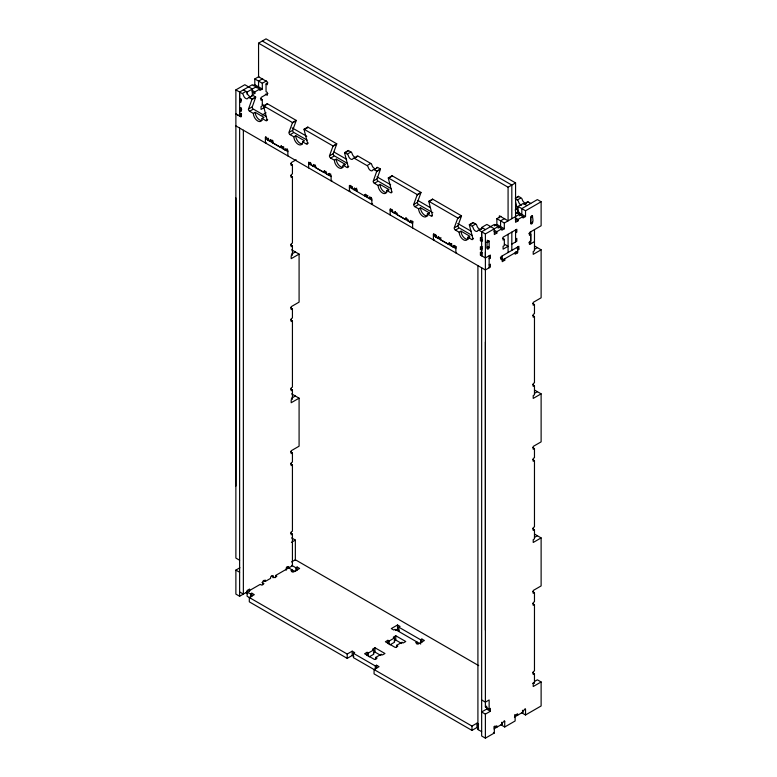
<?xml version="1.0" encoding="UTF-8"?>
<svg xmlns="http://www.w3.org/2000/svg" width="777" height="777" viewBox="0 0 777 777"><rect width="100%" height="100%" fill="white"/><g stroke="black" fill="none" stroke-linecap="round" stroke-linejoin="round"><path stroke-width="1.17" d="M235.878 486.043L235.878 89.879L244.823 84.722L248.562 86.878M239.617 98.048L239.617 92.045L252.302 84.722L256.051 86.878M481.653 237.781L481.653 231.779L494.376 224.436L498.115 226.593L485.392 233.935L479.02 230.264A1.768 1.02 60 0 0 477.845 230.536A3.526 2.04 60 0 1 475.495 231.099A3.526 2.04 60 0 1 473.144 227.826A1.768 1.02 60 0 0 471.969 226.185L469.337 224.67L473.076 222.504L475.709 224.029A1.768 1.02 60 0 1 476.884 225.66A3.526 2.04 60 0 0 480.681 229.244M485.392 630.108L485.392 233.935M502.243 255.905L502.243 260.227L517.637 251.34L517.637 247.018M515.569 216.521L515.569 182.906L508.08 187.228L508.08 220.843L499.349 215.802L499.349 217.725M511.82 218.687L511.82 185.072L262.305 41.006M293.891 136.82L295.765 135.742L304.497 140.783L302.622 141.861A6.177 3.564 60 0 1 298.261 144.386A6.177 3.564 60 0 1 293.891 136.82L290.151 134.664A1.768 1.02 60 0 1 288.898 132.498L292.434 122.844A1.739 1 60 0 0 292.463 122.552L296.212 120.396L267.269 103.681L263.529 105.944A1.758 1.01 60 0 0 263.578 106.284L267.094 119.911A1.768 1.02 60 0 1 265.841 120.629L262.102 118.463A6.177 3.564 60 0 1 257.731 120.989A6.177 3.564 60 0 1 253.37 113.423L249.621 111.266A1.768 1.02 60 0 1 248.397 109.372L251.894 99.534A1.777 1.03 60 0 0 251.942 99.155L255.682 96.999L253.049 95.474A1.768 1.02 60 0 0 251.874 95.756M266.54 116.705L253.37 109.101A1.768 1.02 60 0 1 252.137 107.216L255.633 97.378A1.777 1.03 60 0 0 255.682 96.999M289.53 132.139L292.647 130.342L296.183 120.688A1.739 1 60 0 0 296.212 120.396M302.622 141.861L306.371 144.027A1.768 1.02 60 0 0 307.614 143.308L304.098 129.681A1.768 1.02 60 0 1 304.05 129.235L307.789 127.078L336.732 143.794L332.993 145.95A1.758 1.02 60 0 1 332.945 146.329L329.429 155.895A1.768 1.02 60 0 0 330.672 158.061L334.421 160.217A6.177 3.564 60 0 0 338.782 167.783A6.177 3.564 60 0 0 343.152 165.258L345.017 164.18L336.286 159.139L334.421 160.217M330.05 155.536L333.168 153.739L336.684 144.172A1.758 1.02 60 0 0 336.732 143.794M376.282 168.347A3.526 2.04 60 0 0 376.631 167.783A1.768 1.02 60 0 1 377.816 167.502L380.439 169.027L376.699 171.183A1.777 1.03 60 0 1 376.651 171.571L373.154 181.4A1.768 1.02 60 0 0 374.378 183.294L378.127 185.45A6.177 3.564 60 0 0 382.488 193.017A6.177 3.564 60 0 0 386.859 190.491L388.733 189.413L379.992 184.372L378.127 185.45M391.307 188.743L378.127 181.128A1.768 1.02 60 0 1 376.894 179.244L380.39 169.405A1.777 1.03 60 0 0 380.439 169.027M386.859 190.491L390.598 192.657A1.768 1.02 60 0 0 391.851 191.938L388.335 178.312A1.758 1.01 60 0 1 388.286 177.982L392.026 175.709L420.969 192.424L417.23 194.58A1.758 1.02 60 0 1 417.171 194.959L413.655 204.526A1.768 1.02 60 0 0 414.908 206.692L418.648 208.848A6.177 3.564 60 0 0 423.018 216.414A6.177 3.564 60 0 0 427.379 213.889L429.254 212.811L420.522 207.77L418.648 208.848M414.287 204.166L417.404 202.37L420.92 192.803A1.758 1.02 60 0 0 420.969 192.424M427.379 213.889L431.128 216.055A1.768 1.02 60 0 0 432.371 215.336L428.855 201.709A1.768 1.02 60 0 1 428.807 201.272L432.546 199.106L461.499 215.821L457.75 217.978A1.758 1.02 60 0 1 457.702 218.356L454.186 227.923A1.768 1.02 60 0 0 455.429 230.089L459.178 232.245A6.177 3.564 60 0 0 463.539 239.811A6.177 3.564 60 0 0 467.909 237.286L469.784 236.208L461.052 231.167L459.178 232.245M454.807 227.564L457.925 225.767L461.441 216.2A1.758 1.02 60 0 0 461.499 215.821M531.662 215.753L530.74 217.016L530.73 223.378A1.321 0.767 -60 0 0 531.662 223.912A1.321 0.767 -60 0 0 532.595 222.3C533.906 220.998 531.458 213.461 532.614 216.278L530.74 217.366L530.74 223.368L532.614 222.28M265.355 94.153L267.298 95.27L267.298 92.395L266.045 91.676L266.045 83.984L267.298 84.712L267.298 81.828L258.556 76.787L258.556 43.172L266.045 38.85L515.569 182.906M253.137 85.684L254.798 84.722L254.798 78.953L258.887 76.602M262.665 78.739L258.547 81.119L258.547 86.878M242.88 93.201L245.998 91.404A1.768 1.02 60 0 1 247.173 93.036A3.526 2.04 60 0 0 249.155 96.066A3.526 2.04 60 0 0 251.525 96.319M243.366 89.879L247.144 92.026L256.08 86.859L259.829 89.025L259.829 90.462L262.325 89.025L262.325 83.256L266.404 80.905M256.876 87.84L258.576 86.859M240.248 98.407L239.617 98.766L241.492 99.126M266.045 83.984L267.919 82.906M252.03 90.278L254.837 91.9L259.829 89.025M241.492 100.563L239.617 101.651L240.87 102.37L240.87 99.485M254.837 91.9L254.837 93.337L252.34 94.784L252.34 89.025L248.601 86.859M235.878 89.879L242.249 93.561A1.768 1.02 60 0 1 243.424 95.202A3.526 2.04 60 0 0 245.785 98.475A3.526 2.04 60 0 0 248.135 97.921A1.768 1.02 60 0 1 249.31 97.64L252.428 95.833M251.894 99.534L255.011 97.737M239.617 107.653L241.492 108.013M267.919 93.473L261.053 97.436L261.053 100.311L262.305 99.592L262.305 105.837L261.053 106.556L261.053 109.44L265.044 107.139M241.705 109.334L239.617 110.528L241.492 110.888M248.999 108.741L252.117 106.944M239.617 113.17L241.492 113.529M241.618 114.899L239.617 116.055L239.617 92.045M249.621 111.266L252.739 109.46M236.626 114.326L235.878 113.889L240.87 116.773L241.492 116.414M264.199 105.925L264.821 105.565M265.239 105.322L267.317 104.128A1.758 1.01 60 0 1 267.269 103.788L267.269 103.681M253.37 113.423L255.235 112.344L263.966 117.385L262.102 118.463M262.17 115.035L266.045 112.801M266.462 120.27L267.715 119.541M266.152 142.512L265.404 142.939L265.404 137.179L266.025 136.82M292.414 122.931L295.532 121.134M265.404 137.179L267.9 138.617L268.521 138.257M267.9 138.617L267.9 140.064L268.521 139.705M272.057 140.064L269.978 141.259L270.6 139.462M269.978 139.821L272.474 141.259L273.096 140.899M272.474 141.259L272.474 142.706L273.407 142.162M290.151 134.664L293.269 132.857M304.73 129.322L306.808 128.118M307.216 127.884L307.847 127.525A1.768 1.02 60 0 1 307.789 127.078M283.081 146.581L280.788 147.504L281.42 145.707M280.788 146.066L283.284 147.504L283.906 147.144M283.284 147.504L283.284 148.941L283.906 148.582M283.284 148.941L285.363 150.146L287.441 148.941M306.993 143.667L308.236 142.939M296.124 159.78L291.19 162.636L291.19 165.511L292.434 164.792L292.434 173.922L291.19 174.64L291.19 177.515L292.434 176.797L292.434 243.065L291.19 243.784L291.19 246.668L292.434 245.95L292.434 255.07L291.19 255.788L291.19 258.673L299.087 254.108L299.087 302.127L291.19 306.692L291.19 309.576L292.434 308.857L292.434 317.978L291.19 318.696L291.19 321.581L292.434 320.862L292.434 387.131L291.19 387.849L291.19 390.724L292.434 390.005L292.434 399.135L291.19 399.854L291.19 402.729L299.087 398.174L299.087 446.192L291.19 450.757L291.19 453.632L292.434 452.913L292.434 462.033L291.19 462.762L291.19 465.637L292.434 464.918L292.434 531.186L291.19 531.905L291.19 534.79L292.434 534.071L292.434 565.763L275.592 575.485L275.592 577.641M332.945 146.329L336.062 144.532M310.654 162.432L308.663 163.588L331.119 176.554M308.654 167.91L308.654 162.15L311.15 163.588L311.15 165.035L313.228 166.229L313.85 164.433M313.228 166.229L315.307 165.035M330.672 158.061L333.789 156.255M343.152 165.258L346.892 167.424A1.768 1.02 60 0 0 348.145 166.705L344.629 153.079A1.768 1.02 60 0 1 344.57 152.632L348.319 150.476L350.951 151.991A1.768 1.02 60 0 1 352.127 153.632A3.526 2.04 60 0 0 354.108 156.663A3.526 2.04 60 0 0 356.478 156.905M345.25 152.719L348.368 150.923A1.768 1.02 60 0 1 348.319 150.476M347.834 153.797L350.951 151.991M325.913 171.396L324.038 172.475L324.669 170.678M344.57 152.632L347.202 154.157A1.768 1.02 60 0 1 348.378 155.798A3.526 2.04 60 0 0 350.738 159.071A3.526 2.04 60 0 0 353.088 158.508A1.768 1.02 60 0 1 354.263 158.226L357.381 156.43M330.691 173.912L328.613 175.116L329.244 173.32M347.513 167.065L348.766 166.336M331.857 180.449L331.109 180.876L331.109 175.116L328.613 173.679M367.638 165.229L370.755 163.432A1.768 1.02 60 0 1 371.93 165.074A3.526 2.04 60 0 0 375.728 168.648M354.263 158.226L367.016 165.588A1.768 1.02 60 0 1 368.191 167.23A3.526 2.04 60 0 0 370.542 170.513A3.526 2.04 60 0 0 372.892 169.949A1.768 1.02 60 0 1 374.067 169.668L377.185 167.861M350.155 191.006L349.407 191.443L349.407 185.684L350.029 185.324M351.408 185.965L349.407 187.121L371.862 200.087M376.651 171.562L379.768 169.765M349.407 185.684L351.903 187.121L352.525 186.762M352.525 188.199L351.903 188.558L351.903 187.121M356.692 188.199L353.982 189.763L354.603 187.966M353.982 188.325L356.478 189.763L357.099 189.403M373.756 180.769L376.874 178.972M357.41 190.666L356.478 191.2L356.478 189.763M374.378 183.294L377.505 181.488M389.578 177.593L390.209 177.234M390.831 176.874L392.074 176.156A1.758 1.01 60 0 1 392.026 175.816L392.026 175.709M366.666 194.92L364.792 196.008L365.423 194.201M364.792 194.561L367.288 196.008L367.919 195.649M367.919 197.086L367.288 197.445L367.288 196.008M371.455 197.445L369.366 198.65L369.998 196.843M391.219 192.298L391.851 191.938M372.61 203.972L371.862 204.409L371.862 198.65L369.366 197.203M291.394 254.234L295.347 251.952M390.161 214.976L390.161 209.207L390.792 208.848M417.171 194.959L420.289 193.162M392.171 209.489L390.171 210.645L412.626 223.611M395.367 212.927L394.735 213.296L395.367 211.49M414.908 206.692L418.026 204.885M429.487 201.35L432.604 199.553A1.768 1.02 60 0 1 432.546 199.106M406.488 218.997L405.555 219.532L406.177 217.735M405.555 218.094L408.042 219.532L408.042 220.979L410.13 222.173L410.751 220.377M410.13 222.173L412.208 220.979M410.13 220.736L412.616 222.173L413.247 221.814M431.75 215.695L432.371 215.336M457.702 218.356L460.819 216.56M434.158 239.51L433.411 239.938L433.411 234.178L434.042 233.819M435.421 234.46L433.42 235.616L455.876 248.582M433.411 234.178L435.907 235.625L436.528 235.256M435.907 235.625L435.907 237.063L436.528 236.703M438.616 237.898L437.985 238.257L438.616 236.461M437.985 236.82L440.481 238.257L441.103 237.898M455.429 230.089L458.556 228.283M515.306 198.125L518.424 196.328L521.056 197.844A1.768 1.02 60 0 1 522.231 199.485A3.526 2.04 60 0 0 524.213 202.515A3.526 2.04 60 0 0 526.583 202.758M470.007 224.747L470.629 224.388M471.047 224.145L473.125 222.95A1.768 1.02 60 0 1 473.076 222.504M516.608 197.844L517.851 197.125M472.591 225.825L475.709 224.029M515.336 198.863L517.317 200L520.435 198.203M450.67 243.424L448.805 244.502L449.427 242.706M448.805 243.065L451.291 244.502L451.923 244.143M498.076 226.612L501.825 228.778L501.825 230.215L504.322 228.778L496.872 224.436L496.872 218.677L500.951 216.317M519.289 214.374L523.028 216.53L523.028 217.978L525.524 216.53L518.074 212.189L518.074 206.429L523.28 203.428L527.02 205.584M451.291 244.502L451.291 245.94L451.923 245.581M479.02 230.264L482.138 228.457M524.99 203.72L528.117 201.913L530.74 203.438M515.132 210.023L516.996 208.945M455.458 245.94L453.38 247.144L454.001 245.347M504.691 218.473L500.573 220.853L500.573 226.612M453.38 245.707L455.866 247.144L456.497 246.785M494.376 225.874L496.872 224.436M516.414 213.151L518.074 212.189M472.28 239.093L473.523 238.374M516.996 213.267L519.075 212.072M504.322 228.778L504.322 223.018L519.327 214.355L515.578 212.189L515.578 213.626M525.524 216.53L525.524 210.771L541.122 201.767L541.122 225.777L529.477 232.498L529.477 235.382L530.73 234.664L530.73 240.899L529.477 241.628L529.477 244.502L534.489 241.608M482.585 240.841L481.653 241.385L480.409 240.666L480.409 237.781L481.031 237.422M498.076 228.059L500.611 226.593M519.289 215.812L521.823 214.355L521.823 208.586L537.383 199.602L541.122 201.767M456.623 252.476L455.866 252.904L455.866 247.144M482.274 238.141L480.409 237.781M480.409 240.666L482.488 239.462M494.026 230.041L496.833 231.663L501.825 228.778M515.238 217.793L518.045 219.415L523.028 216.53M496.833 231.663L496.833 233.1L494.337 234.537L494.337 228.778L490.598 226.612M518.045 219.415L518.045 220.853L515.549 222.3L515.549 216.53M482.585 246.843L481.653 247.387L480.409 246.668L480.409 249.543L482.274 249.903M480.409 249.543L482.488 248.349M504.341 244.133L508.08 246.29L503.088 249.174L503.088 246.29L504.341 245.571L504.341 239.335L503.088 240.054L503.088 237.17L516.812 229.244L516.812 232.129L515.569 232.847M482.274 252.544L480.409 252.185L480.409 255.07L485.392 257.954L490.384 255.07L490.384 257.954L489.141 258.673M480.409 255.07L482.488 253.865M515.569 239.093L516.812 238.374L516.812 241.249L511.82 244.133M489.141 264.908L490.384 264.19L490.384 267.074L485.392 269.959L235.878 125.893M504.739 258.79L504.739 260.227L502.243 261.664L502.243 258.79L501 259.508L501 256.624L518.881 246.299L518.881 249.184L517.637 249.903L517.637 252.787L515.141 254.225L515.141 252.787M534.421 249.339L537.383 247.63M532.595 683.284L534.469 682.925L534.469 673.805L533.216 674.523L533.216 671.639L534.469 670.92L534.469 604.652L533.216 605.37L533.216 602.496L534.469 601.777L534.469 592.647L533.216 593.366L533.216 590.491L541.122 585.926L541.122 537.907L533.216 542.472L533.216 539.588L534.469 538.869L534.469 529.739L533.216 530.468L533.216 527.583L534.469 526.864L534.469 460.596L533.216 461.315L533.216 458.43L534.469 457.711L534.469 448.591L533.216 449.31L533.216 446.425L541.122 441.87L541.122 393.852L533.216 398.407L533.216 395.532L534.469 394.803L534.469 385.683L533.216 386.402L533.216 383.527L534.469 382.799L534.469 316.53L533.216 317.259L533.216 314.374L534.469 313.655L534.469 304.526L533.216 305.254L533.216 302.37L541.122 297.805L541.122 249.786L533.216 254.351L533.216 251.466L534.469 250.748L534.489 229.603M291.394 398.29L295.347 396.008M534.421 393.395L537.383 391.686M261.956 582.497L263.947 583.644L261.451 585.091L260.208 584.372L239.617 596.25L235.878 594.094L235.878 570.085L239.928 567.744M291.394 542.346L295.347 540.073L295.347 560.479M291.54 561.956L295.347 559.761L478.7 665.617M263.325 580.409L265.2 581.487L270.6 578.37L270.6 576.923L273.096 575.485L273.096 577.787M247.105 591.928L250.553 593.919L251.806 593.201L254.302 594.648L249.31 597.523L249.31 601.845L347.202 658.362L352.195 655.487L353.856 656.448M291.773 565.384L295.882 567.754L297.135 567.035L299.631 568.473L293.395 572.076L290.899 570.639L292.142 569.91L292.142 572.076M534.421 537.461L537.383 535.741M249.602 591.355L249.602 589.053L247.105 590.491L247.105 596.25L347.202 654.04L352.195 651.165L354.691 652.602L353.448 653.321L353.448 657.643L471.969 726.077L476.952 723.193L478.622 724.154M398.776 631.478L398.776 627.156L400.019 626.437L397.523 624.99L391.287 628.593L393.784 630.03L395.027 629.312L419.599 643.502M395.444 630.516L397.523 629.312L399.193 630.273M369.23 656.837L373.737 654.234L373.737 649.912L368.327 653.039L367.084 652.311L364.588 653.758L374.572 659.518L377.068 658.08L375.815 657.361L375.815 659.518M375.815 657.361L381.225 654.234L382.469 654.953L384.965 653.515L374.98 647.756L372.494 649.193L373.737 649.912M390.025 644.832L394.531 642.229L394.531 637.907L389.122 641.035L387.878 640.306L385.382 641.753L395.357 647.513L397.853 646.076L396.61 645.357L396.61 647.513M396.61 645.357L402.02 642.229L403.263 642.948L405.759 641.511L395.775 635.751L393.279 637.189L394.531 637.907M373.319 653.039L374.98 652.078L380.973 655.535M394.114 641.035L395.775 640.073L401.767 643.531M353.448 653.321L375.32 665.957L376.563 665.229L379.059 666.676L374.067 669.551L374.067 673.873L471.969 730.399L476.952 727.515L478.622 728.476M398.776 627.156L420.648 639.782L421.892 639.063L424.388 640.501L418.152 644.104L415.656 642.666L416.899 641.938L416.899 644.104M485.392 341.987L485.392 706.934L486.334 706.4M490.384 711.256L486.645 709.1L481.653 711.975L485.392 714.141L490.384 711.256L490.384 708.381L489.141 709.1L485.392 706.934M534.421 681.516L537.383 679.807L541.122 681.963L541.122 705.972L525.524 714.976L521.785 712.82M541.122 681.963L533.216 686.528L533.216 683.643M493.716 726.864L494.337 727.223L496.833 725.786L496.833 727.223L494.755 726.029M501.612 722.299L502.243 722.668L504.729 721.221L504.729 726.99L515.132 720.978L515.132 715.219L517.628 713.781L517.628 715.219L517.006 714.859M522.406 710.295L523.028 710.664L525.524 709.216L525.524 714.976M493.939 728.894L502.243 724.106L502.243 722.668M514.413 717.074L523.028 712.101L523.028 710.664M481.653 267.793L481.653 735.994L485.392 738.15L494.337 732.993L494.337 727.223M258.556 43.172L508.08 187.228M518.074 206.429L525.524 210.771M515.238 219.231L518.045 220.853M528.855 233.576L530.73 234.664M254.798 78.953L262.325 83.256M496.872 218.677L504.322 223.018M528.894 242.706L530.74 243.774L530.74 231.769M534.576 246.008L541.122 249.786M254.798 84.722L262.325 89.025M490.627 226.593L486.888 224.436L481.691 227.438L485.431 229.594M252.03 91.725L254.837 93.337M494.026 231.478L496.833 233.1M260.431 98.514L262.305 99.592M502.466 238.248L504.341 239.335M370.755 163.432L358.003 156.07A1.768 1.02 60 0 0 356.828 156.352M517.016 248.096L518.881 249.184M262.305 104.4L264.18 105.478M249.31 97.64L251.942 99.155M263.52 105.837L292.463 122.552M304.05 129.235L332.993 145.95M374.067 169.668L376.699 171.183M388.286 177.875L417.23 194.58M428.807 201.272L457.75 217.978M515.763 251.699L517.637 252.787M488.199 240.666L489.141 241.2L489.141 247.387A1.321 0.767 -60 0 1 488.199 249.009A1.321 0.767 -60 0 1 487.266 248.465L487.266 246.921M487.14 240.229L489.141 241.385L487.266 242.463L486.334 241.919M292.113 127.846L306.789 136.325M334.042 152.059L346.629 159.324M377.03 176.874L390.656 184.741M417.919 200.485L430.497 207.75M457.76 223.485L471.386 231.352M307.07 140.103L293.891 132.498A1.768 1.02 60 0 1 292.647 130.342M347.591 163.5L334.421 155.895A1.768 1.02 60 0 1 333.168 153.739M432.838 212.723L418.648 204.526A1.768 1.02 60 0 1 417.404 202.37M472.358 235.538L459.178 227.923A1.768 1.02 60 0 1 457.925 225.767M488.199 246.843L489.141 247.387L487.266 248.465C486.897 247.688 486.295 239.394 489.141 241.2M467.909 237.286L471.649 239.452A1.768 1.02 60 0 0 472.902 238.733L469.386 225.107A1.768 1.02 60 0 1 469.337 224.67M500.378 257.702L502.243 258.79M502.874 259.149L504.739 260.227M489.763 257.585L490.384 257.954M235.878 113.889L238.869 115.618M313.228 164.792L315.724 166.229L315.724 167.677L324.038 172.475M324.038 171.037L326.534 172.475L326.534 173.912L328.613 175.116M390.161 209.207L392.657 210.654L392.657 212.092L394.735 213.296M394.735 211.849L397.232 213.296L397.232 214.734L405.555 219.532M265.413 138.617L287.869 151.583M267.9 140.064L269.978 141.259M272.474 142.706L280.788 147.504M435.907 237.063L437.985 238.257M448.805 244.502L440.481 239.704L440.481 238.257M451.291 245.94L453.38 247.144M290.569 163.714L292.434 164.792M532.595 303.448L534.469 304.526M290.569 175.719L292.434 176.797M532.595 315.452L534.469 316.53M290.569 244.862L292.434 245.95M532.595 384.605L534.469 385.683M291.608 249.786L299.087 254.108M534.576 390.064L541.122 393.852M290.569 307.77L292.434 308.857M532.595 447.513L534.469 448.591M290.569 319.774L292.434 320.862M532.595 459.518L534.469 460.596M290.569 388.927L292.434 390.005M532.595 528.661L534.469 529.739M291.608 393.852L299.087 398.174M534.576 534.129L541.122 537.907M290.569 451.835L292.434 452.913M532.595 591.569L534.469 592.647M290.569 463.84L292.434 464.918M532.595 603.574L534.469 604.652M290.569 532.983L292.434 534.071M532.595 672.727L534.469 673.805M291.608 537.907L295.347 540.073M533.848 682.565L534.469 682.925M286.82 566.841L294.862 571.483M524.902 708.857L525.524 709.216M522.406 711.742L523.028 712.101M275.592 575.485L276.845 576.204L274.349 577.641L271.348 575.912M514.51 714.859L515.132 715.219M239.617 560.236L235.878 558.08L235.878 197.931M481.653 699.97L485.392 702.136L489.141 699.97L489.141 709.1M504.108 720.862L504.729 721.221M235.878 570.085L239.617 572.241M501.612 723.746L502.243 724.106M500.99 724.824L504.729 726.99M493.405 732.449L494.337 732.993M245.862 592.647L247.727 593.735M239.617 591.928L243.366 594.094L243.366 130.215M481.653 731.672L477.913 729.506L477.913 265.637M482.4 256.225L481.653 255.788L481.653 231.779M515.607 202.331L518.249 212.548M515.569 229.963L515.569 241.977M511.82 232.129L511.82 250.379M508.08 234.285L508.08 252.535M489.141 255.788L489.141 267.793M486.645 706.215L486.645 709.1M485.392 251.952L485.392 257.954M485.392 714.141L485.392 738.15M478.205 725.349L478.205 729.671M476.952 723.193L476.952 727.515M471.969 726.077L471.969 730.399M421.892 639.063L421.892 642.307M420.648 639.782L420.648 644.104M412.616 222.173L412.616 227.933M397.523 624.99L397.523 629.312M395.775 635.751L395.775 640.073M389.122 641.035L389.122 644.269M387.878 640.306L387.878 643.55M376.563 665.229L376.563 668.473M375.32 665.957L375.32 669.191M374.98 647.756L374.98 652.078M368.327 653.039L368.327 656.274M367.084 652.311L367.084 655.555M352.195 651.165L352.195 655.487M347.202 654.04L347.202 658.362M297.135 567.035L297.135 570.269M295.882 567.754L295.882 570.998M288.694 567.919L288.694 566.482L286.198 567.919L286.198 570.231M287.859 155.905L287.859 150.146L285.363 148.708L285.363 150.146M265.2 581.487L265.2 580.05L262.704 581.487L262.704 584.945M251.806 593.201L251.806 596.445M250.553 593.919L250.553 598.241M247.144 92.026L247.144 94.386M240.87 108.372L240.87 111.247M240.87 113.889L240.87 116.773M239.617 128.059L239.617 596.25M343.045 167.259A6.177 3.564 60 0 1 338.578 164.889A6.177 3.564 60 0 1 336.286 159.139M345.027 164.18A6.177 3.564 60 0 1 344.959 164.977M302.515 143.862A6.177 3.564 60 0 1 298.047 141.492A6.177 3.564 60 0 1 295.765 135.742M261.995 120.464A6.177 3.564 60 0 1 257.527 118.094A6.177 3.564 60 0 1 255.235 112.344M482.77 228.098A1.768 1.02 60 0 0 481.585 228.38A3.526 2.04 60 0 1 481.235 228.933M468.376 239.102A6.177 3.564 60 0 1 463.665 237.296A6.177 3.564 60 0 1 461.052 231.167M469.726 237.004A6.177 3.564 60 0 1 469.541 237.713M427.845 215.705A6.177 3.564 60 0 1 423.135 213.898A6.177 3.564 60 0 1 420.522 207.77M429.254 212.811A6.177 3.564 60 0 1 429.195 213.607M386.752 192.492A6.177 3.564 60 0 1 382.284 190.132A6.177 3.564 60 0 1 379.992 184.372M388.733 189.413A6.177 3.564 60 0 1 388.665 190.21M523.649 203.924A1.768 1.02 60 0 1 524.368 204.079M526.932 202.195A1.768 1.02 60 0 1 528.117 201.913M521.581 205.215A3.526 2.04 60 0 1 518.492 201.641A1.768 1.02 60 0 0 517.317 200M518.473 196.766A1.768 1.02 60 0 1 518.424 196.328M451.612 243.638A1.321 0.767 0 0 1 451.087 243.58"/></g></svg>
